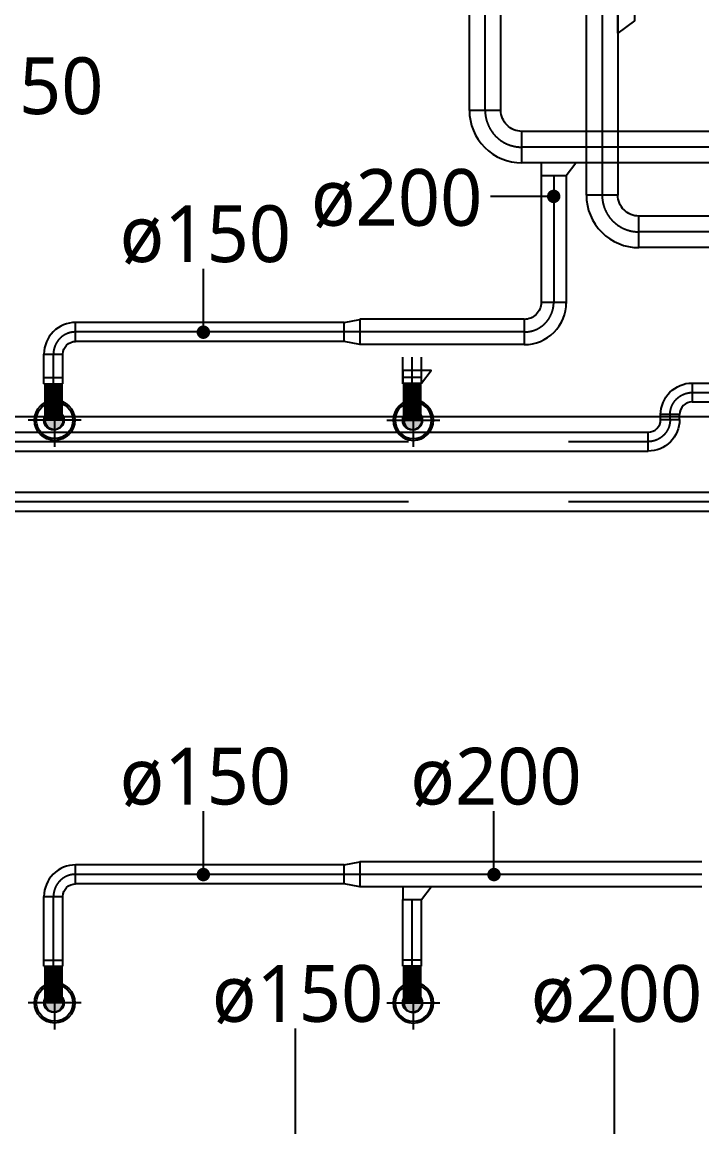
# Model space of a CAD drawing. Header units: millimetres. Extents: x 61566 to 667441, y 0 to 118800.
# Drawn here: x 439367 to 444760, y 49381 to 58138 of the extents above; entities that cross this region are included whole.
import ezdxf

# ---------------------------------------------------------------- set-up
doc = ezdxf.new("R2010")
doc.units = ezdxf.units.MM
doc.header["$LTSCALE"] = 200
doc.linetypes.add('CENTER', pattern=[50.8, 31.75, -6.35, 6.35, -6.35])
for name, color, linetype in [('DUCT', 7, 'Continuous'), ('TEXT', 3, 'Continuous'), ('환기(RA)', 2, 'Continuous'), ('환기(SA)', 3, 'Continuous')]:
    doc.layers.add(name, color=color, linetype=linetype)
doc.styles.add('LG전자', font='malgun.ttf')

# ---------------------------------------------------------------- blocks, each defined once
blk = doc.blocks.new('A$C40B63A93')
at = {"color": 1}
for p, q in [((210, 420), (210, 0)), ((420, 210), (0, 210))]:
    blk.add_line(p, q, dxfattribs=at)
at = {"color": 0}
for radius in [160, 145, 75]:
    blk.add_circle((210, 210), radius, dxfattribs=at)
blk = doc.blocks.new('레듀서1')
at = {"layer": '환기(SA)', "color": 0}
blk.add_lwpolyline([(-23.3, 122.8), (176.7, 122.8), (151.7, 0), (1.7, 0)], close=True, dxfattribs=at)
blk = doc.blocks.new('ELBOW_90_150')
at = {"layer": 'DUCT', "color": 0}
blk.add_lwpolyline([(175, 250, 0.414214), (-75, 0), (75, 0, -0.414214), (175, 100), (175, 250)], format="xyb", dxfattribs=at)
at = {"layer": 'DUCT', "color": 1, "linetype": 'CENTER'}
blk.add_arc((175, 0), 175, 90, 180, dxfattribs=at)

msp = doc.modelspace()

# ---------------------------------------------------------------- hatches: boundary and pattern name
at = {"layer": '환기(RA)'}
h = msp.add_hatch(color=256, dxfattribs=at)
edge = h.paths.add_edge_path()
edge.add_arc((439615.5, 54980.8), 75, 0, 360)
h = msp.add_hatch(color=256, dxfattribs=at)
edge = h.paths.add_edge_path()
edge.add_arc((442460.8, 54980.8), 75, -180, 180, ccw=False)
at = {"layer": '환기(SA)'}
h = msp.add_hatch(color=256, dxfattribs=at)
edge = h.paths.add_edge_path()
edge.add_arc((439615.5, 50364.2), 75, 0, 360)
h = msp.add_hatch(color=256, dxfattribs=at)
edge = h.paths.add_edge_path()
edge.add_arc((442460.8, 50364.2), 75, -180, 180, ccw=False)

# ---------------------------------------------------------------- linework, layer by layer
at = {"layer": 'TEXT', "color": 1}
for p, q in [((443583.8, 56756.8), (443083.1, 56756.8, 0)), ((440804.5, 55680.6), (440804.5, 56183.5, 0)), ((440804.5, 51380.9), (440804.5, 51883.9, 0)), ((443110, 51380.9), (443110, 51883.9, 0)), ((441536.1, 49212.4), (441536.1, 50161.2, 0)), ((444065.3, 49212.4), (444065.3, 50161.2, 0))]:
    msp.add_line(p, q, dxfattribs=at)
at = {"layer": 'TEXT', "color": 1, "const_width": 53.3}
for points in [[(443583.8, 56783.5, 1), (443583.8, 56730.2, 1)], [(440831.2, 55680.6, 1), (440777.8, 55680.6, 1)], [(440831.2, 51381, 1), (440777.8, 51381, 1)], [(443136.7, 51381, 1), (443083.4, 51381, 1)]]:
    msp.add_lwpolyline(points, format="xyb", close=True, dxfattribs=at)
at = {"layer": '환기(RA)'}
for p, q in [((442914.8, 57439), (442914.8, 62546.4)), ((443164.8, 57439), (443164.8, 62546.4)), ((447095, 57272.3), (443331.4, 57272.3)), ((447095, 57022.3), (443331.4, 57022.3)), ((443483.8, 57022.3), (443483.8, 55911.4)), ((443683.8, 56922.3), (443683.8, 55909)), ((441922.3, 55757.3), (439790.5, 55757.3)), ((443350.6, 55782.3), (442045.1, 55782.3)), ((441922.3, 55607.3), (439790.5, 55607.3)), ((443350.6, 55582.3), (442045.1, 55582.3)), ((439540.5, 55270.4), (439540.5, 55507.3)), ((439690.5, 55270.4), (439690.5, 55507.3)), ((442385.8, 55270.4), (442385.8, 55482.3)), ((442535.8, 55270.4), (442535.8, 55482.3)), ((439540.5, 55320.4), (439690.5, 55320.4)), ((439540.5, 55270.4), (439690.5, 55270.4)), ((442535.8, 55320.4), (442385.8, 55320.4)), ((442535.8, 55270.4), (442385.8, 55270.4)), ((436082.4, 55012.7), (449335, 55012.7)), ((436082.4, 54412.7), (449335, 54412.7)), ((436082.4, 54262.7), (449335, 54262.7))]:
    msp.add_line(p, q, dxfattribs=at)
for points in [[(443483.8, 57022.3), (443483.8, 56922.3), (443683.8, 56922.3), (443758.8, 57022.3)], [(442385.8, 55376.7), (442385.8, 55276.7), (442535.8, 55276.7), (442610.8, 55376.7)]]:
    msp.add_lwpolyline(points, close=True, dxfattribs=at)
at = {"layer": '환기(RA)', "const_width": 150}
for points in [[(439615.5, 55270.4), (439615.5, 54980.8)], [(442460.8, 55270.4), (442460.8, 54980.8)]]:
    msp.add_lwpolyline(points, dxfattribs=at)
at = {"layer": '환기(RA)'}
for centre in [(439615.5, 54980.8), (442460.8, 54980.8)]:
    msp.add_circle(centre, 75, dxfattribs=at)
at = {"layer": '환기(SA)', "color": 1, "linetype": 'CENTER'}
for p, q in [((443039.8, 57439), (443039.8, 62546.4)), ((443967.6, 59657.2), (443967.6, 56767.5)), ((447095, 57147.3), (443331.4, 57147.3)), ((443583.8, 56922.3), (443583.8, 55915.6)), ((447095, 56475.8), (444254.3, 56475.8)), ((443350.6, 55682.3), (439790.5, 55682.3)), ((439615.5, 55270.4), (439615.5, 55507.3)), ((442460.8, 55270.4), (442460.8, 55482.3)), ((444682.2, 55202.3), (449335, 55202.3)), ((444507.2, 54987.6), (444507.2, 55027.3)), ((436082.4, 54812.6), (444332.2, 54812.6)), ((436082.4, 54337.7), (449335, 54337.7)), ((444759.5, 51382.6), (439790.5, 51382.6)), ((439615.5, 50653.8), (439615.5, 51207.6)), ((442460.8, 50653.8), (442460.8, 51182.6))]:
    msp.add_line(p, q, dxfattribs=at)
at = {"layer": '환기(SA)'}
for p, q in [((443842.6, 59657.2), (443842.6, 56767.5)), ((444092.6, 59657.2), (444092.6, 56767.5)), ((447095, 56600.8), (444254.3, 56600.8)), ((447095, 56350.8), (444254.3, 56350.8)), ((444682.2, 55277.3), (449335, 55277.3)), ((444682.2, 55127.3), (449335, 55127.3)), ((444432.2, 54987.6), (444432.2, 55027.3)), ((444582.2, 54987.6), (444582.2, 55027.3)), ((436082.4, 54887.6), (444332.2, 54887.6)), ((436082.4, 54737.6), (444332.2, 54737.6)), ((441922.3, 51457.6), (439790.5, 51457.6)), ((444759.5, 51482.6), (442045.1, 51482.6)), ((441922.3, 51307.6), (439790.5, 51307.6)), ((444759.5, 51282.6), (442045.1, 51282.6)), ((439540.5, 50653.8), (439540.5, 51207.6)), ((439690.5, 50653.8), (439690.5, 51207.6)), ((442385.8, 50653.8), (442385.8, 51182.6)), ((442535.8, 50653.8), (442535.8, 51182.6)), ((439540.5, 50703.8), (439690.5, 50703.8)), ((439540.5, 50653.8), (439690.5, 50653.8)), ((442535.8, 50703.8), (442385.8, 50703.8)), ((442535.8, 50653.8), (442385.8, 50653.8))]:
    msp.add_line(p, q, dxfattribs=at)
for points in [[(444092.6, 58349.7), (444225.9, 58349.7), (444225.9, 58149.7), (444092.6, 58049.7)], [(442385.8, 51282.6), (442385.8, 51182.6), (442535.8, 51182.6), (442610.8, 51282.6)]]:
    msp.add_lwpolyline(points, close=True, dxfattribs=at)
at = {"layer": '환기(SA)', "const_width": 150}
for points in [[(439615.5, 50653.8), (439615.5, 50364.2)], [(442460.8, 50653.8), (442460.8, 50364.2)]]:
    msp.add_lwpolyline(points, dxfattribs=at)
at = {"layer": '환기(SA)'}
for centre in [(439615.5, 50364.2), (442460.8, 50364.2)]:
    msp.add_circle(centre, 75, dxfattribs=at)

# ---------------------------------------------------------------- block references
at = {"layer": '환기(RA)'}
for p, xscale, yscale, zscale, rotation in [((443331.4, 57147.3), 1.666666666666667, 1.666666666666667, 1.666666666666667, 90.00000000000011), ((443583.9, 55915.6), 1.333333333333333, 1.333333333333333, 1.333333333333333, 180)]:
    msp.add_blockref('ELBOW_90_150', p, dxfattribs=dict(at, xscale=xscale, yscale=yscale, zscale=zscale, rotation=rotation))
for name, p in [('ELBOW_90_150', (439615.5, 55507.3)), ('A$C40B63A93', (439414.7, 54772.6))]:
    msp.add_blockref(name, p, dxfattribs=at)
at = {"layer": '환기(RA)', "rotation": 270}
msp.add_blockref('레듀서1', (441922.3, 55758.9), dxfattribs=at)
at = {"layer": '환기(RA)', "xscale": -1}
msp.add_blockref('A$C40B63A93', (442679.9, 54772.6), dxfattribs=at)
at = {"layer": '환기(SA)', "xscale": 1.666666666666667, "yscale": 1.666666666666667, "zscale": 1.666666666666667, "rotation": 90.00000000000011}
msp.add_blockref('ELBOW_90_150', (444259.3, 56475.8), dxfattribs=at)
at = {"layer": '환기(SA)', "xscale": -1}
for p, rotation in [((444682.2, 55202.3), 89.99999999999993), ((444332.2, 54812.6), 270)]:
    msp.add_blockref('ELBOW_90_150', p, dxfattribs=dict(at, rotation=rotation))
at = {"layer": '환기(SA)'}
for name, p in [('ELBOW_90_150', (439615.5, 51207.6)), ('A$C40B63A93', (439414.7, 50154.2))]:
    msp.add_blockref(name, p, dxfattribs=at)
at = {"layer": '환기(SA)', "rotation": 270}
msp.add_blockref('레듀서1', (441922.3, 51459.3), dxfattribs=at)
at = {"layer": '환기(SA)', "xscale": -1}
msp.add_blockref('A$C40B63A93', (442679.9, 50154.2), dxfattribs=at)

# ---------------------------------------------------------------- texts
at = {"layer": 'TEXT', "color": 2, "style": 'LG전자'}
for s, p in [('ø150', (438651.9, 57408.9, 0)), ('ø200', (441657.7, 56523.7, 0)), ('ø150', (440140.4, 56235.8, 0)), ('ø150', (440140.4, 51936.2, 0)), ('ø200', (442445.9, 51936.2, 0)), ('ø150', (440872, 50213.5, 0)), ('ø200', (443401.2, 50213.5, 0))]:
    msp.add_text(s, height=450, dxfattribs=at).set_placement(p)

doc.saveas('drawing.dxf')
